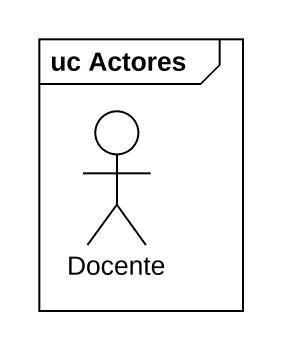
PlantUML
@startuml
mainframe uc Actores
actor Docente
@enduml
